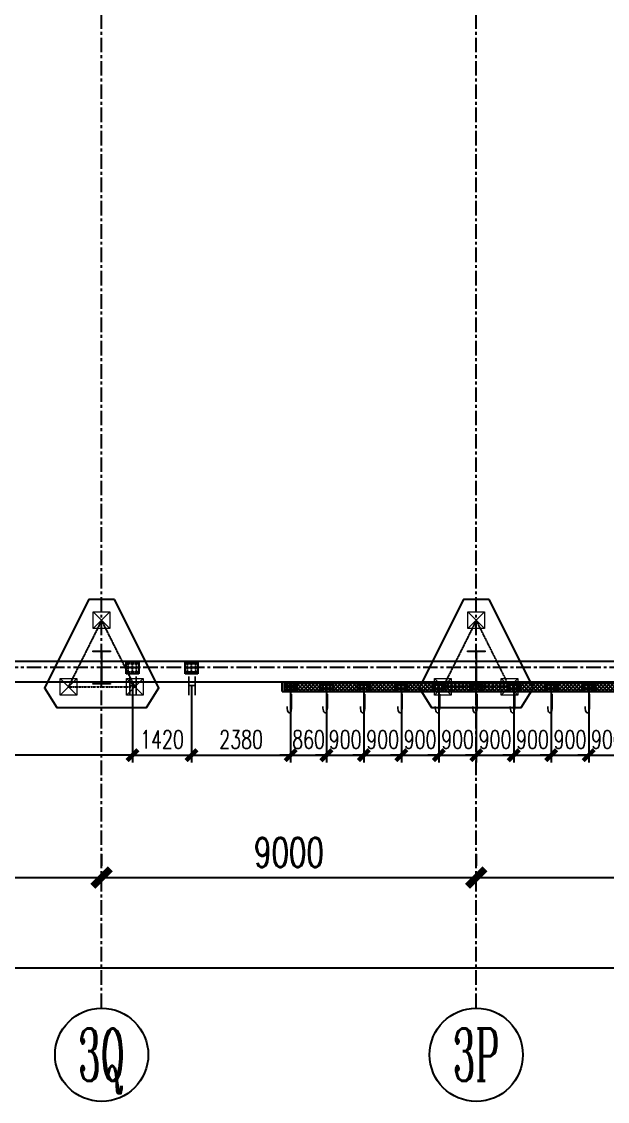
# Model space of a CAD drawing. Extents: x 782294 to 1727252, y -631030 to 17645.
# Drawn here: x 1055056 to 1069129, y -597738 to -571801 of the extents above; entities that cross this region are included whole.
import ezdxf
from ezdxf.enums import TextEntityAlignment as Align

# ---------------------------------------------------------------- set-up
doc = ezdxf.new("R2010")
doc.units = 0
doc.linetypes.add('CENTER', pattern=[2, 1.25, -0.25, 0.25, -0.25])
doc.layers.get('Defpoints').update_dxf_attribs({"color": 210})
for name, color, linetype in [('!ZN3-铝板幕墙-3', 3, 'Continuous'), ('2钢材断面', 2, 'Continuous'), ('30预埋件', 30, 'Continuous'), ('3符号', 3, 'Continuous'), ('40钢材投影', 40, 'Continuous'), ('A-AXIS-DP', 126, 'Continuous'), ('ALT_CEN-0-30', 1, 'CENTER'), ('DIM', 173, 'Continuous'), ('DOTE', 1, 'CENTER'), ('S-BKL', 4, 'Continuous'), ('S-DOTE1', 140, 'CENTER'), ('S-HATCH1-W', 252, 'Continuous'), ('结构轮廓线', 1, 'Continuous')]:
    doc.layers.add(name, color=color, linetype=linetype)
doc.layers.add('S-col', color=2, linetype='Continuous', lineweight=0)
doc.layers.add('S-zhuang', color=1, linetype='Continuous', lineweight=0)
doc.styles.add('_TCH_AXIS', font='COMPLEX', dxfattribs={"bigfont": 'GBCBIG'})
doc.styles.add('DHTEXT-1', font='romans.shx', dxfattribs={"width": 0.7, "bigfont": 'chinese.shx'})
doc.dimstyles.new('ZN175', dxfattribs={"dimscale": 175, "dimtxt": 2.5, "dimasz": 1.5, "dimexe": 1, "dimexo": 2, "dimgap": 0.9, "dimtad": 1, "dimdec": 0, "dimdsep": 46, "dimtxsty": 'DHTEXT-1', "dimblk": 'ARCHTICK', "dimcen": 2.5, "dimclrd": 173, "dimclre": 173, "dimclrt": 7, "dimazin": 2, "dimtfac": 1, "dimtdec": 0, "dimtix": 1, "dimtmove": 2, "dimatfit": 3, "dimfxl": 0, "dimtolj": 1, "dimtzin": 0, "dimarcsym": 0})
doc.dimstyles.new('ZN280', dxfattribs={"dimscale": 280, "dimtxt": 2.5, "dimasz": 1.5, "dimexe": 1, "dimexo": 2, "dimgap": 0.9, "dimtad": 1, "dimdec": 0, "dimdsep": 46, "dimtxsty": 'DHTEXT-1', "dimblk": 'ARCHTICK', "dimcen": 2.5, "dimclrd": 173, "dimclre": 173, "dimclrt": 7, "dimazin": 2, "dimtfac": 1, "dimtdec": 0, "dimtix": 1, "dimtmove": 2, "dimatfit": 3, "dimfxl": 0, "dimarcsym": 0})

# ---------------------------------------------------------------- blocks, each defined once
blk = doc.blocks.new('卓越-轴号')
blk.add_circle((0, 0), 4)
at = {"color": 0, "style": '_TCH_AXIS', "width": 1.041667, "flags": 8}
blk.add_attdef('A', text='', height=4.48, dxfattribs=at).set_placement((-2, -2.24), (2, -2.24), align=Align.FIT)
blk = doc.blocks.new('_ArchTick')
at = {"color": 0, "linetype": 'ByBlock', "const_width": 0.4}
blk.add_lwpolyline([(-0.5, -0.5), (0.5, 0.5)], dxfattribs=at)
blk = doc.blocks.new('*D1497')
at = {"layer": 'Defpoints', "color": 0, "ltscale": 2800, "transparency": 16777216}
for p in [(49000, -5042), (58000, -5042), (58000, -5042)]:
    blk.add_point(p, dxfattribs=at)
at = {"layer": 'DIM', "color": 173, "linetype": 'ByBlock', "lineweight": -2, "ltscale": 2800, "transparency": 16777216}
for p, q in [((49000, -4482), (49000, -4762)), ((58000, -4482), (58000, -4762)), ((49000, -5042), (58000, -5042))]:
    blk.add_line(p, q, dxfattribs=at)
at = {"layer": 'DIM', "color": 173, "lineweight": -2, "ltscale": 2800, "transparency": 16777216, "xscale": 420, "yscale": 420, "zscale": 420, "rotation": 180}
blk.add_blockref('_ArchTick', (49000, -5042), dxfattribs=at)
at = {"layer": 'DIM', "color": 173, "lineweight": -2, "ltscale": 2800, "transparency": 16777216, "xscale": 420, "yscale": 420, "zscale": 420}
blk.add_blockref('_ArchTick', (58000, -5042), dxfattribs=at)
at = {"layer": 'DIM', "color": 7, "ltscale": 2800, "transparency": 16777216, "insert": (53500, -4440), "char_height": 700, "attachment_point": 5, "style": 'DHTEXT-1'}
blk.add_mtext('9000', dxfattribs=at)
blk = doc.blocks.new('*D1498')
at = {"layer": 'Defpoints', "color": 0, "ltscale": 2800, "transparency": 16777216}
for p in [(58000, -5042), (67000, -5042), (67000, -5042)]:
    blk.add_point(p, dxfattribs=at)
at = {"layer": 'DIM', "color": 173, "linetype": 'ByBlock', "lineweight": -2, "ltscale": 2800, "transparency": 16777216}
for p, q in [((58000, -4482), (58000, -4762)), ((67000, -4482), (67000, -4762)), ((58000, -5042), (67000, -5042))]:
    blk.add_line(p, q, dxfattribs=at)
at = {"layer": 'DIM', "color": 173, "lineweight": -2, "ltscale": 2800, "transparency": 16777216, "xscale": 420, "yscale": 420, "zscale": 420, "rotation": 180}
blk.add_blockref('_ArchTick', (58000, -5042), dxfattribs=at)
at = {"layer": 'DIM', "color": 173, "lineweight": -2, "ltscale": 2800, "transparency": 16777216, "xscale": 420, "yscale": 420, "zscale": 420}
blk.add_blockref('_ArchTick', (67000, -5042), dxfattribs=at)
at = {"layer": 'DIM', "color": 7, "ltscale": 2800, "transparency": 16777216, "insert": (62500, -4440), "char_height": 700, "attachment_point": 5, "style": 'DHTEXT-1'}
blk.add_mtext('9000', dxfattribs=at)
blk = doc.blocks.new('*D1499')
at = {"layer": 'Defpoints', "color": 0, "ltscale": 2800, "transparency": 16777216}
for p in [(67000, -5042), (76000, -5042), (76000, -5042)]:
    blk.add_point(p, dxfattribs=at)
at = {"layer": 'DIM', "color": 173, "linetype": 'ByBlock', "lineweight": -2, "ltscale": 2800, "transparency": 16777216}
for p, q in [((67000, -4482), (67000, -4762)), ((76000, -4482), (76000, -4762)), ((67000, -5042), (76000, -5042))]:
    blk.add_line(p, q, dxfattribs=at)
at = {"layer": 'DIM', "color": 173, "lineweight": -2, "ltscale": 2800, "transparency": 16777216, "xscale": 420, "yscale": 420, "zscale": 420, "rotation": 180}
blk.add_blockref('_ArchTick', (67000, -5042), dxfattribs=at)
at = {"layer": 'DIM', "color": 173, "lineweight": -2, "ltscale": 2800, "transparency": 16777216, "xscale": 420, "yscale": 420, "zscale": 420}
blk.add_blockref('_ArchTick', (76000, -5042), dxfattribs=at)
at = {"layer": 'DIM', "color": 7, "ltscale": 2800, "transparency": 16777216, "insert": (71500, -4440), "char_height": 700, "attachment_point": 5, "style": 'DHTEXT-1'}
blk.add_mtext('9000', dxfattribs=at)
blk = doc.blocks.new('*D1542')
at = {"layer": 'Defpoints', "color": 0, "ltscale": 2800, "transparency": 16777216}
for p in [(0, -6374), (184000, -6374), (0, -7223)]:
    blk.add_point(p, dxfattribs=at)
at = {"layer": 'DIM', "color": 173, "linetype": 'ByBlock', "lineweight": -2, "ltscale": 2800, "transparency": 16777216}
for p, q in [((0, -6934), (0, -7503)), ((184000, -6934), (184000, -7503)), ((184000, -7223), (0, -7223))]:
    blk.add_line(p, q, dxfattribs=at)
at = {"layer": 'DIM', "color": 173, "lineweight": -2, "ltscale": 2800, "transparency": 16777216, "xscale": 420, "yscale": 420, "zscale": 420, "rotation": 180}
blk.add_blockref('_ArchTick', (0, -7223), dxfattribs=at)
at = {"layer": 'DIM', "color": 173, "lineweight": -2, "ltscale": 2800, "transparency": 16777216, "xscale": 420, "yscale": 420, "zscale": 420}
blk.add_blockref('_ArchTick', (184000, -7223), dxfattribs=at)
at = {"layer": 'DIM', "color": 7, "ltscale": 2800, "transparency": 16777216, "insert": (92000, -6621), "char_height": 700, "attachment_point": 5, "style": 'DHTEXT-1'}
blk.add_mtext('184000', dxfattribs=at)
blk = doc.blocks.new('20250913105912')
at = {"layer": '结构轮廓线', "color": 1, "ltscale": 500}
for q in [(62340, -350), (83560, -570)]:
    blk.add_line((62340, -570), q, dxfattribs=at)
blk = doc.blocks.new('20250903183753')
at = {"layer": '2钢材断面'}
for p, q in [((150, 0), (-150, 0)), ((-150, 0), (-150, -300)), ((150, -300), (150, 0)), ((-150, -300), (150, -300))]:
    blk.add_line(p, q, dxfattribs=at)
at = {"layer": '40钢材投影'}
for centre, radius in [((-100, -50), 12), ((-100, -150), 12), ((-100, -250), 12), ((-100, -50), 6), ((-100, -150), 6), ((-100, -250), 6), ((0, -50), 12), ((0, -150), 12), ((0, -250), 12), ((0, -50), 6), ((0, -150), 6), ((0, -250), 6), ((100, -50), 12), ((100, -150), 12), ((100, -251), 12), ((100, -50), 6), ((100, -150), 6), ((100, -251), 6)]:
    blk.add_circle(centre, radius, dxfattribs=at)
at = {"layer": 'ALT_CEN-0-30', "ltscale": 20}
for p, q in [((-100, 0), (-100, -300)), ((0, 0), (0, -300)), ((100, 0), (100, -300)), ((-150, -50), (150, -50)), ((-150, -150), (150, -150)), ((-150, -250), (150, -250))]:
    blk.add_line(p, q, dxfattribs=at)
blk = doc.blocks.new('20250903183821')
at = {"ltscale": 50}
blk.add_blockref('20250903183753', (0, 0), dxfattribs=at)
at = {"layer": '30预埋件', "style": 'DHTEXT-1', "text_generation_flag": 6, "width": 0.55}
blk.add_attdef('B', (-105, 65), '', height=450, rotation=180, dxfattribs=at)
blk = doc.blocks.new('20250902145151')
at = {"layer": '2钢材断面'}
for p, q in [((150, 100), (-150, 100)), ((-150, 100), (-150, -100)), ((150, -100), (150, 100)), ((-150, -100), (150, -100))]:
    blk.add_line(p, q, dxfattribs=at)
at = {"layer": '40钢材投影'}
for centre, radius in [((-100, 50), 10), ((-100, 50), 5), ((0, 50), 10), ((0, 50), 5), ((100, 50), 10), ((100, 50), 5), ((-100, -50), 10), ((-100, -50), 5), ((0, -50), 10), ((0, -50), 5), ((100, -50), 10), ((100, -50), 5)]:
    blk.add_circle(centre, radius, dxfattribs=at)
at = {"layer": 'ALT_CEN-0-30', "ltscale": 20}
for p, q in [((-150, 50), (150, 50)), ((-100, 100), (-100, -100)), ((0, 100), (0, -100)), ((100, 100), (100, -100)), ((-150, -50), (150, -50))]:
    blk.add_line(p, q, dxfattribs=at)
blk = doc.blocks.new('20250912153858')
at = {"ltscale": 50}
blk.add_blockref('20250902145151', (0, 100), dxfattribs=at)
at = {"layer": '30预埋件', "style": 'DHTEXT-1', "text_generation_flag": 6, "width": 0.55}
blk.add_attdef('B', (105, -65), '', height=450, dxfattribs=at)
blk = doc.blocks.new('20250913102846')
at = {"ltscale": 500}
ref = blk.add_blockref('20250903183821', (58740, -150), dxfattribs=dict(at, xscale=-1, rotation=180))
ref.add_attrib('B', 'H', (58635, -665), dxfattribs={"layer": '30预埋件', "height": 450, "rotation": 180, "style": 'DHTEXT-1', "text_generation_flag": 6, "width": 0.55})
ref = blk.add_blockref('20250903183821', (60160, -150), dxfattribs=dict(at, xscale=-1, rotation=180))
ref.add_attrib('B', 'H', (60055, -665), dxfattribs={"layer": '30预埋件', "height": 450, "rotation": 180, "style": 'DHTEXT-1', "text_generation_flag": 6, "width": 0.55})
at = {"layer": '结构轮廓线', "ltscale": 500}
ref = blk.add_blockref('20250912153858', (62540, -570), dxfattribs=dict(at, xscale=-1))
ref.add_attrib('B', 'J', (62435, -1085), dxfattribs={"layer": '30预埋件', "height": 450, "rotation": 180, "style": 'DHTEXT-1', "text_generation_flag": 6, "width": 0.55})
ref = blk.add_blockref('20250912153858', (63400, -570), dxfattribs=dict(at, xscale=-1))
ref.add_attrib('B', 'J', (63295, -1085), dxfattribs={"layer": '30预埋件', "height": 450, "rotation": 180, "style": 'DHTEXT-1', "text_generation_flag": 6, "width": 0.55})
ref = blk.add_blockref('20250912153858', (64300, -570), dxfattribs=dict(at, xscale=-1))
ref.add_attrib('B', 'J', (64195, -1085), dxfattribs={"layer": '30预埋件', "height": 450, "rotation": 180, "style": 'DHTEXT-1', "text_generation_flag": 6, "width": 0.55})
ref = blk.add_blockref('20250912153858', (65200, -570), dxfattribs=dict(at, xscale=-1))
ref.add_attrib('B', 'J', (65095, -1085), dxfattribs={"layer": '30预埋件', "height": 450, "rotation": 180, "style": 'DHTEXT-1', "text_generation_flag": 6, "width": 0.55})
ref = blk.add_blockref('20250912153858', (66100, -570), dxfattribs=dict(at, xscale=-1))
ref.add_attrib('B', 'J', (65995, -1085), dxfattribs={"layer": '30预埋件', "height": 450, "rotation": 180, "style": 'DHTEXT-1', "text_generation_flag": 6, "width": 0.55})
ref = blk.add_blockref('20250912153858', (67000, -570), dxfattribs=dict(at, xscale=-1))
ref.add_attrib('B', 'J', (66895, -1085), dxfattribs={"layer": '30预埋件', "height": 450, "rotation": 180, "style": 'DHTEXT-1', "text_generation_flag": 6, "width": 0.55})
ref = blk.add_blockref('20250912153858', (67900, -570), dxfattribs=dict(at, xscale=-1))
ref.add_attrib('B', 'J', (67795, -1085), dxfattribs={"layer": '30预埋件', "height": 450, "rotation": 180, "style": 'DHTEXT-1', "text_generation_flag": 6, "width": 0.55})
ref = blk.add_blockref('20250912153858', (68800, -570), dxfattribs=dict(at, xscale=-1))
ref.add_attrib('B', 'J', (68695, -1085), dxfattribs={"layer": '30预埋件', "height": 450, "rotation": 180, "style": 'DHTEXT-1', "text_generation_flag": 6, "width": 0.55})
ref = blk.add_blockref('20250912153858', (69700, -570), dxfattribs=dict(at, xscale=-1))
ref.add_attrib('B', 'J', (69595, -1085), dxfattribs={"layer": '30预埋件', "height": 450, "rotation": 180, "style": 'DHTEXT-1', "text_generation_flag": 6, "width": 0.55})
blk = doc.blocks.new('*D1083')
at = {"layer": 'Defpoints', "color": 0, "ltscale": 1750, "transparency": 16777216}
for p in [(1068679, -587380), (1069579, -587380), (1069579, -589422)]:
    blk.add_point(p, dxfattribs=at)
at = {"layer": 'DIM', "color": 173, "linetype": 'ByBlock', "lineweight": -2, "ltscale": 1750, "transparency": 16777216}
for p, q in [((1068679, -587730), (1068679, -589597)), ((1069579, -587730), (1069579, -589597)), ((1068679, -589422), (1068416, -589422)), ((1068679, -589422), (1069579, -589422)), ((1069579, -589422), (1069841, -589422))]:
    blk.add_line(p, q, dxfattribs=at)
at = {"layer": 'DIM', "color": 173, "lineweight": -2, "ltscale": 1750, "transparency": 16777216, "xscale": 262.5, "yscale": 262.5, "zscale": 262.5}
blk.add_blockref('_ArchTick', (1068679, -589422), dxfattribs=at)
at = {"layer": 'DIM', "color": 173, "lineweight": -2, "ltscale": 1750, "transparency": 16777216, "xscale": 262.5, "yscale": 262.5, "zscale": 262.5, "rotation": 180}
blk.add_blockref('_ArchTick', (1069579, -589422), dxfattribs=at)
at = {"layer": 'DIM', "color": 7, "ltscale": 1750, "transparency": 16777216, "insert": (1069129, -589046), "char_height": 437.5, "attachment_point": 5, "style": 'DHTEXT-1'}
blk.add_mtext('\\A1;900', dxfattribs=at)
blk = doc.blocks.new('*D1084')
at = {"layer": 'Defpoints', "color": 0, "ltscale": 1750, "transparency": 16777216}
for p in [(1067779, -587380), (1068679, -587380), (1068679, -589422)]:
    blk.add_point(p, dxfattribs=at)
at = {"layer": 'DIM', "color": 173, "linetype": 'ByBlock', "lineweight": -2, "ltscale": 1750, "transparency": 16777216}
for p, q in [((1067779, -587730), (1067779, -589597)), ((1068679, -587730), (1068679, -589597)), ((1067779, -589422), (1067516, -589422)), ((1067779, -589422), (1068679, -589422)), ((1068679, -589422), (1068941, -589422))]:
    blk.add_line(p, q, dxfattribs=at)
at = {"layer": 'DIM', "color": 173, "lineweight": -2, "ltscale": 1750, "transparency": 16777216, "xscale": 262.5, "yscale": 262.5, "zscale": 262.5}
blk.add_blockref('_ArchTick', (1067779, -589422), dxfattribs=at)
at = {"layer": 'DIM', "color": 173, "lineweight": -2, "ltscale": 1750, "transparency": 16777216, "xscale": 262.5, "yscale": 262.5, "zscale": 262.5, "rotation": 180}
blk.add_blockref('_ArchTick', (1068679, -589422), dxfattribs=at)
at = {"layer": 'DIM', "color": 7, "ltscale": 1750, "transparency": 16777216, "insert": (1068229, -589046), "char_height": 437.5, "attachment_point": 5, "style": 'DHTEXT-1'}
blk.add_mtext('\\A1;900', dxfattribs=at)
blk = doc.blocks.new('*D1085')
at = {"layer": 'Defpoints', "color": 0, "ltscale": 1750, "transparency": 16777216}
for p in [(1066879, -587380), (1067779, -587380), (1067779, -589422)]:
    blk.add_point(p, dxfattribs=at)
at = {"layer": 'DIM', "color": 173, "linetype": 'ByBlock', "lineweight": -2, "ltscale": 1750, "transparency": 16777216}
for p, q in [((1066879, -587730), (1066879, -589597)), ((1067779, -587730), (1067779, -589597)), ((1066879, -589422), (1066616, -589422)), ((1066879, -589422), (1067779, -589422)), ((1067779, -589422), (1068041, -589422))]:
    blk.add_line(p, q, dxfattribs=at)
at = {"layer": 'DIM', "color": 173, "lineweight": -2, "ltscale": 1750, "transparency": 16777216, "xscale": 262.5, "yscale": 262.5, "zscale": 262.5}
blk.add_blockref('_ArchTick', (1066879, -589422), dxfattribs=at)
at = {"layer": 'DIM', "color": 173, "lineweight": -2, "ltscale": 1750, "transparency": 16777216, "xscale": 262.5, "yscale": 262.5, "zscale": 262.5, "rotation": 180}
blk.add_blockref('_ArchTick', (1067779, -589422), dxfattribs=at)
at = {"layer": 'DIM', "color": 7, "ltscale": 1750, "transparency": 16777216, "insert": (1067329, -589046), "char_height": 437.5, "attachment_point": 5, "style": 'DHTEXT-1'}
blk.add_mtext('\\A1;900', dxfattribs=at)
blk = doc.blocks.new('*D1086')
at = {"layer": 'Defpoints', "color": 0, "ltscale": 1750, "transparency": 16777216}
for p in [(1065979, -587380), (1066879, -587380), (1066879, -589422)]:
    blk.add_point(p, dxfattribs=at)
at = {"layer": 'DIM', "color": 173, "linetype": 'ByBlock', "lineweight": -2, "ltscale": 1750, "transparency": 16777216}
for p, q in [((1065979, -587730), (1065979, -589597)), ((1066879, -587730), (1066879, -589597)), ((1065979, -589422), (1065716, -589422)), ((1065979, -589422), (1066879, -589422)), ((1066879, -589422), (1067141, -589422))]:
    blk.add_line(p, q, dxfattribs=at)
at = {"layer": 'DIM', "color": 173, "lineweight": -2, "ltscale": 1750, "transparency": 16777216, "xscale": 262.5, "yscale": 262.5, "zscale": 262.5}
blk.add_blockref('_ArchTick', (1065979, -589422), dxfattribs=at)
at = {"layer": 'DIM', "color": 173, "lineweight": -2, "ltscale": 1750, "transparency": 16777216, "xscale": 262.5, "yscale": 262.5, "zscale": 262.5, "rotation": 180}
blk.add_blockref('_ArchTick', (1066879, -589422), dxfattribs=at)
at = {"layer": 'DIM', "color": 7, "ltscale": 1750, "transparency": 16777216, "insert": (1066429, -589046), "char_height": 437.5, "attachment_point": 5, "style": 'DHTEXT-1'}
blk.add_mtext('\\A1;900', dxfattribs=at)
blk = doc.blocks.new('*D1087')
at = {"layer": 'Defpoints', "color": 0, "ltscale": 1750, "transparency": 16777216}
for p in [(1065079, -587380), (1065979, -587380), (1065979, -589422)]:
    blk.add_point(p, dxfattribs=at)
at = {"layer": 'DIM', "color": 173, "linetype": 'ByBlock', "lineweight": -2, "ltscale": 1750, "transparency": 16777216}
for p, q in [((1065079, -587730), (1065079, -589597)), ((1065979, -587730), (1065979, -589597)), ((1065079, -589422), (1064816, -589422)), ((1065079, -589422), (1065979, -589422)), ((1065979, -589422), (1066241, -589422))]:
    blk.add_line(p, q, dxfattribs=at)
at = {"layer": 'DIM', "color": 173, "lineweight": -2, "ltscale": 1750, "transparency": 16777216, "xscale": 262.5, "yscale": 262.5, "zscale": 262.5}
blk.add_blockref('_ArchTick', (1065079, -589422), dxfattribs=at)
at = {"layer": 'DIM', "color": 173, "lineweight": -2, "ltscale": 1750, "transparency": 16777216, "xscale": 262.5, "yscale": 262.5, "zscale": 262.5, "rotation": 180}
blk.add_blockref('_ArchTick', (1065979, -589422), dxfattribs=at)
at = {"layer": 'DIM', "color": 7, "ltscale": 1750, "transparency": 16777216, "insert": (1065529, -589046), "char_height": 437.5, "attachment_point": 5, "style": 'DHTEXT-1'}
blk.add_mtext('\\A1;900', dxfattribs=at)
blk = doc.blocks.new('*D1088')
at = {"layer": 'Defpoints', "color": 0, "ltscale": 1750, "transparency": 16777216}
for p in [(1064179, -587380), (1065079, -587380), (1065079, -589422)]:
    blk.add_point(p, dxfattribs=at)
at = {"layer": 'DIM', "color": 173, "linetype": 'ByBlock', "lineweight": -2, "ltscale": 1750, "transparency": 16777216}
for p, q in [((1064179, -587730), (1064179, -589597)), ((1065079, -587730), (1065079, -589597)), ((1064179, -589422), (1063916, -589422)), ((1064179, -589422), (1065079, -589422)), ((1065079, -589422), (1065341, -589422))]:
    blk.add_line(p, q, dxfattribs=at)
at = {"layer": 'DIM', "color": 173, "lineweight": -2, "ltscale": 1750, "transparency": 16777216, "xscale": 262.5, "yscale": 262.5, "zscale": 262.5}
blk.add_blockref('_ArchTick', (1064179, -589422), dxfattribs=at)
at = {"layer": 'DIM', "color": 173, "lineweight": -2, "ltscale": 1750, "transparency": 16777216, "xscale": 262.5, "yscale": 262.5, "zscale": 262.5, "rotation": 180}
blk.add_blockref('_ArchTick', (1065079, -589422), dxfattribs=at)
at = {"layer": 'DIM', "color": 7, "ltscale": 1750, "transparency": 16777216, "insert": (1064629, -589046), "char_height": 437.5, "attachment_point": 5, "style": 'DHTEXT-1'}
blk.add_mtext('\\A1;900', dxfattribs=at)
blk = doc.blocks.new('*D1089')
at = {"layer": 'Defpoints', "color": 0, "ltscale": 1750, "transparency": 16777216}
for p in [(1063279, -587380), (1064179, -587380), (1064179, -589422)]:
    blk.add_point(p, dxfattribs=at)
at = {"layer": 'DIM', "color": 173, "linetype": 'ByBlock', "lineweight": -2, "ltscale": 1750, "transparency": 16777216}
for p, q in [((1063279, -587730), (1063279, -589597)), ((1064179, -587730), (1064179, -589597)), ((1063279, -589422), (1063016, -589422)), ((1063279, -589422), (1064179, -589422)), ((1064179, -589422), (1064441, -589422))]:
    blk.add_line(p, q, dxfattribs=at)
at = {"layer": 'DIM', "color": 173, "lineweight": -2, "ltscale": 1750, "transparency": 16777216, "xscale": 262.5, "yscale": 262.5, "zscale": 262.5}
blk.add_blockref('_ArchTick', (1063279, -589422), dxfattribs=at)
at = {"layer": 'DIM', "color": 173, "lineweight": -2, "ltscale": 1750, "transparency": 16777216, "xscale": 262.5, "yscale": 262.5, "zscale": 262.5, "rotation": 180}
blk.add_blockref('_ArchTick', (1064179, -589422), dxfattribs=at)
at = {"layer": 'DIM', "color": 7, "ltscale": 1750, "transparency": 16777216, "insert": (1063729, -589046), "char_height": 437.5, "attachment_point": 5, "style": 'DHTEXT-1'}
blk.add_mtext('\\A1;900', dxfattribs=at)
blk = doc.blocks.new('*D1090')
at = {"layer": 'Defpoints', "color": 0, "ltscale": 1750, "transparency": 16777216}
for p in [(1062379, -587380), (1063279, -587380), (1063279, -589422)]:
    blk.add_point(p, dxfattribs=at)
at = {"layer": 'DIM', "color": 173, "linetype": 'ByBlock', "lineweight": -2, "ltscale": 1750, "transparency": 16777216}
for p, q in [((1062379, -587730), (1062379, -589597)), ((1063279, -587730), (1063279, -589597)), ((1062379, -589422), (1062116, -589422)), ((1062379, -589422), (1063279, -589422)), ((1063279, -589422), (1063541, -589422))]:
    blk.add_line(p, q, dxfattribs=at)
at = {"layer": 'DIM', "color": 173, "lineweight": -2, "ltscale": 1750, "transparency": 16777216, "xscale": 262.5, "yscale": 262.5, "zscale": 262.5}
blk.add_blockref('_ArchTick', (1062379, -589422), dxfattribs=at)
at = {"layer": 'DIM', "color": 173, "lineweight": -2, "ltscale": 1750, "transparency": 16777216, "xscale": 262.5, "yscale": 262.5, "zscale": 262.5, "rotation": 180}
blk.add_blockref('_ArchTick', (1063279, -589422), dxfattribs=at)
at = {"layer": 'DIM', "color": 7, "ltscale": 1750, "transparency": 16777216, "insert": (1062829, -589046), "char_height": 437.5, "attachment_point": 5, "style": 'DHTEXT-1'}
blk.add_mtext('\\A1;900', dxfattribs=at)
blk = doc.blocks.new('*D1091')
at = {"layer": 'Defpoints', "color": 0, "ltscale": 1750, "transparency": 16777216}
for p in [(1061519, -587380), (1062379, -587380), (1062379, -589422)]:
    blk.add_point(p, dxfattribs=at)
at = {"layer": 'DIM', "color": 173, "linetype": 'ByBlock', "lineweight": -2, "ltscale": 1750, "transparency": 16777216}
for p, q in [((1061519, -587730), (1061519, -589597)), ((1062379, -587730), (1062379, -589597)), ((1061519, -589422), (1061256, -589422)), ((1061519, -589422), (1062379, -589422)), ((1062379, -589422), (1062641, -589422))]:
    blk.add_line(p, q, dxfattribs=at)
at = {"layer": 'DIM', "color": 173, "lineweight": -2, "ltscale": 1750, "transparency": 16777216, "xscale": 262.5, "yscale": 262.5, "zscale": 262.5}
blk.add_blockref('_ArchTick', (1061519, -589422), dxfattribs=at)
at = {"layer": 'DIM', "color": 173, "lineweight": -2, "ltscale": 1750, "transparency": 16777216, "xscale": 262.5, "yscale": 262.5, "zscale": 262.5, "rotation": 180}
blk.add_blockref('_ArchTick', (1062379, -589422), dxfattribs=at)
at = {"layer": 'DIM', "color": 7, "ltscale": 1750, "transparency": 16777216, "insert": (1061949, -589046), "char_height": 437.5, "attachment_point": 5, "style": 'DHTEXT-1'}
blk.add_mtext('\\A1;860', dxfattribs=at)
blk = doc.blocks.new('*D1092')
at = {"layer": 'Defpoints', "color": 0, "ltscale": 1750, "transparency": 16777216}
for p in [(1059139, -587380), (1061519, -587380), (1061519, -589422)]:
    blk.add_point(p, dxfattribs=at)
at = {"layer": 'DIM', "color": 173, "linetype": 'ByBlock', "lineweight": -2, "ltscale": 1750, "transparency": 16777216}
for p, q in [((1059139, -587730), (1059139, -589597)), ((1061519, -587730), (1061519, -589597)), ((1059139, -589422), (1061519, -589422))]:
    blk.add_line(p, q, dxfattribs=at)
at = {"layer": 'DIM', "color": 173, "lineweight": -2, "ltscale": 1750, "transparency": 16777216, "xscale": 262.5, "yscale": 262.5, "zscale": 262.5, "rotation": 180}
blk.add_blockref('_ArchTick', (1059139, -589422), dxfattribs=at)
at = {"layer": 'DIM', "color": 173, "lineweight": -2, "ltscale": 1750, "transparency": 16777216, "xscale": 262.5, "yscale": 262.5, "zscale": 262.5}
blk.add_blockref('_ArchTick', (1061519, -589422), dxfattribs=at)
at = {"layer": 'DIM', "color": 7, "ltscale": 1750, "transparency": 16777216, "insert": (1060329, -589046), "char_height": 437.5, "attachment_point": 5, "style": 'DHTEXT-1'}
blk.add_mtext('\\A1;2380', dxfattribs=at)
blk = doc.blocks.new('*D1093')
at = {"layer": 'Defpoints', "color": 0, "ltscale": 1750, "transparency": 16777216}
for p in [(1057719, -587380), (1059139, -587380), (1059139, -589422)]:
    blk.add_point(p, dxfattribs=at)
at = {"layer": 'DIM', "color": 173, "linetype": 'ByBlock', "lineweight": -2, "ltscale": 1750, "transparency": 16777216}
for p, q in [((1057719, -587730), (1057719, -589597)), ((1059139, -587730), (1059139, -589597)), ((1057719, -589422), (1059139, -589422))]:
    blk.add_line(p, q, dxfattribs=at)
at = {"layer": 'DIM', "color": 173, "lineweight": -2, "ltscale": 1750, "transparency": 16777216, "xscale": 262.5, "yscale": 262.5, "zscale": 262.5, "rotation": 180}
blk.add_blockref('_ArchTick', (1057719, -589422), dxfattribs=at)
at = {"layer": 'DIM', "color": 173, "lineweight": -2, "ltscale": 1750, "transparency": 16777216, "xscale": 262.5, "yscale": 262.5, "zscale": 262.5}
blk.add_blockref('_ArchTick', (1059139, -589422), dxfattribs=at)
at = {"layer": 'DIM', "color": 7, "ltscale": 1750, "transparency": 16777216, "insert": (1058429, -589046), "char_height": 437.5, "attachment_point": 5, "style": 'DHTEXT-1'}
blk.add_mtext('\\A1;1420', dxfattribs=at)
blk = doc.blocks.new('*D1622')
at = {"layer": 'Defpoints', "color": 0, "ltscale": 1750, "transparency": 16777216}
for p in [(1047639, -587380), (1057719, -587380), (1047639, -589422)]:
    blk.add_point(p, dxfattribs=at)
at = {"layer": 'DIM', "color": 173, "linetype": 'ByBlock', "lineweight": -2, "ltscale": 1750, "transparency": 16777216}
for p, q in [((1047639, -587730), (1047639, -589597)), ((1057719, -587730), (1057719, -589597)), ((1057719, -589422), (1047639, -589422))]:
    blk.add_line(p, q, dxfattribs=at)
at = {"layer": 'DIM', "color": 173, "lineweight": -2, "ltscale": 1750, "transparency": 16777216, "xscale": 262.5, "yscale": 262.5, "zscale": 262.5, "rotation": 180}
blk.add_blockref('_ArchTick', (1047639, -589422), dxfattribs=at)
at = {"layer": 'DIM', "color": 173, "lineweight": -2, "ltscale": 1750, "transparency": 16777216, "xscale": 262.5, "yscale": 262.5, "zscale": 262.5}
blk.add_blockref('_ArchTick', (1057719, -589422), dxfattribs=at)
at = {"layer": 'DIM', "color": 7, "ltscale": 1750, "transparency": 16777216, "insert": (1052679, -589046), "char_height": 437.5, "attachment_point": 5, "style": 'DHTEXT-1'}
blk.add_mtext('\\A1;10080', dxfattribs=at)
blk = doc.blocks.new('S-ZHUANG-400')
at = {"layer": 'S-zhuang'}
for p, q in [((200, -200), (-200, 200)), ((-200, -200), (200, 200))]:
    blk.add_line(p, q, dxfattribs=at)
blk.add_lwpolyline([(-200, 200), (200, 200), (200, -200), (-200, -200)], close=True, dxfattribs=at)
blk = doc.blocks.new('CT3')
at = {"layer": 'S-DOTE1', "ltscale": 0.25}
for p, q in [((-101698, -257554), (-101818, -257554)), ((-101758, -257494), (-101758, -257614))]:
    blk.add_line(p, q, dxfattribs=at)
at = {"layer": 'S-DOTE1', "linetype": 'CENTER', "ltscale": 0.25}
blk.add_lwpolyline([(-100958, -258016), (-101758, -256416), (-102558, -258016)], close=True, dxfattribs=at)
at = {"layer": 'S-HATCH1-W'}
blk.add_lwpolyline([(-101449, -255916), (-102067, -255916), (-103130, -258042), (-102837, -258516), (-100680, -258516), (-100387, -258042)], close=True, dxfattribs=at)
at = {"layer": 'S-zhuang', "rotation": 90}
for p in [(-101758, -256416), (-102558, -258016), (-100958, -258016)]:
    blk.add_blockref('S-ZHUANG-400', p, dxfattribs=at)
blk = doc.blocks.new('A$C46867589')
at = {"layer": 'S-HATCH1-W'}
h = blk.add_hatch(dxfattribs=at)
h.set_pattern_fill('ANSI37', color=256, scale=20)
h.set_pattern_definition([(45, (267758.46, 255248.18), (-44.90128, 44.90128), []), (135, (267758.46, 255248.18), (-44.90128, -44.90128), [])])
h.paths.add_polyline_path([(62390, -370), (83510, -370), (83510, -570), (62390, -570)])
at = {"layer": 'S-BKL'}
blk.add_line((184450, -350), (-550, -350), dxfattribs=at)
blk.add_lwpolyline([(184050, 51750), (184050, 150), (-150, 150)], dxfattribs=at)
at = {"layer": 'S-col'}
for points in [[(57785, 400), (58215, 400), (58215, 382), (58006, 382), (58006, -382), (58215, -382), (58215, -400), (57785, -400), (57785, -382), (57994, -382), (57994, 382), (57785, 382)], [(66785, 400), (67215, 400), (67215, 382), (67006, 382), (67006, -382), (67215, -382), (67215, -400), (66785, -400), (66785, -382), (66994, -382), (66994, 382), (66785, 382)]]:
    blk.add_lwpolyline(points, close=True, dxfattribs=at)
at = {"layer": 'S-HATCH1-W'}
blk.add_lwpolyline([(62390, -370), (83510, -370), (83510, -570), (62390, -570)], close=True, dxfattribs=at)
at = {"layer": 'S-zhuang'}
for p in [(159758, 257554), (168758, 257554)]:
    blk.add_blockref('CT3', p, dxfattribs=at)
blk = doc.blocks.new('20250821100720')
at = {"layer": 'DOTE', "ltscale": 280}
for p, q in [((58000, -8180), (58000, 83777.4)), ((67000, -8180), (67000, 83777.4)), ((195431, 0), (-7455.8, 0))]:
    blk.add_line(p, q, dxfattribs=at)
at = {"layer": '3符号', "color": 7}
ref = blk.add_blockref('卓越-轴号', (58000, -9300), dxfattribs=dict(at, xscale=280, yscale=280, zscale=280))
ref.add_attrib('A', '3Q', dxfattribs={"layer": '0', "color": 0, "height": 1254.4, "style": '_TCH_AXIS', "width": 0.535714}).set_placement((57440, -9927.2), (58560, -9927.2), align=Align.FIT)
ref = blk.add_blockref('卓越-轴号', (67000, -9300), dxfattribs=dict(at, xscale=280, yscale=280, zscale=280))
ref.add_attrib('A', '3P', dxfattribs={"layer": '0', "color": 0, "height": 1254.4, "style": '_TCH_AXIS', "width": 0.520833}).set_placement((66440, -9927.2), (67560, -9927.2), align=Align.FIT)
at = {"layer": 'DIM', "ltscale": 2800}
for base, p1, p2, picture, middle in [((58000, -5042.5), (49000, -5042.5), (58000, -5042.5), '*D1497', (53500, -4440.5)), ((67000, -5042.5), (58000, -5042.5), (67000, -5042.5), '*D1498', (62500, -4440.5)), ((76000, -5042.5), (67000, -5042.5), (76000, -5042.5), '*D1499', (71500, -4440.5))]:
    dim = blk.add_linear_dim(base=base, p1=p1, p2=p2, angle=180, dimstyle='ZN280', dxfattribs=at)
    dim.commit()
    dim.dimension.update_dxf_attribs({"geometry": picture, "text_midpoint": middle})
dim = blk.add_aligned_dim(p1=(184000, -6373.5), p2=(0, -6373.5), distance=849.5, dimstyle='ZN280', dxfattribs=at)
dim.commit()
dim.dimension.update_dxf_attribs({"geometry": '*D1542', "text_midpoint": (92000, -6621)})

msp = doc.modelspace()

# ---------------------------------------------------------------- block references
at = {"layer": '!ZN3-铝板幕墙-3', "ltscale": 1750}
msp.add_blockref('A$C46867589', (998978.7, -587318.4), dxfattribs=at)
at = {"layer": 'A-AXIS-DP', "ltscale": 2800}
msp.add_blockref('20250821100720', (998978.7, -587318.4), dxfattribs=at)
at = {"layer": '结构轮廓线', "ltscale": 500}
for name in ['20250913105912', '20250913102846']:
    msp.add_blockref(name, (998978.7, -587318.4), dxfattribs=at)

# ---------------------------------------------------------------- dimensions: what is measured, and where the dimension line sits
at = {"layer": 'DIM', "ltscale": 1750}
for base, p1, p2, picture, middle in [((1047638.7, -589422.4), (1057718.7, -587380.2), (1047638.7, -587380.2), '*D1622', (1052678.7, -589046.2)), ((1059138.7, -589422.4), (1057718.7, -587380.2), (1059138.7, -587380.2), '*D1093', (1058428.7, -589046.2)), ((1061518.7, -589422.4), (1059138.7, -587380.2), (1061518.7, -587380.2), '*D1092', (1060328.7, -589046.2)), ((1062378.7, -589422.4), (1061518.7, -587380.2), (1062378.7, -587380.2), '*D1091', (1061948.7, -589046.2)), ((1063278.7, -589422.4), (1062378.7, -587380.2), (1063278.7, -587380.2), '*D1090', (1062828.7, -589046.2)), ((1064178.7, -589422.4), (1063278.7, -587380.2), (1064178.7, -587380.2), '*D1089', (1063728.7, -589046.2)), ((1065078.7, -589422.4), (1064178.7, -587380.2), (1065078.7, -587380.2), '*D1088', (1064628.7, -589046.2)), ((1065978.7, -589422.4), (1065078.7, -587380.2), (1065978.7, -587380.2), '*D1087', (1065528.7, -589046.2)), ((1066878.7, -589422.4), (1065978.7, -587380.2), (1066878.7, -587380.2), '*D1086', (1066428.7, -589046.2)), ((1067778.7, -589422.4), (1066878.7, -587380.2), (1067778.7, -587380.2), '*D1085', (1067328.7, -589046.2)), ((1068678.7, -589422.4), (1067778.7, -587380.2), (1068678.7, -587380.2), '*D1084', (1068228.7, -589046.2)), ((1069578.7, -589422.4), (1068678.7, -587380.2), (1069578.7, -587380.2), '*D1083', (1069128.7, -589046.2))]:
    dim = msp.add_linear_dim(base=base, p1=p1, p2=p2, dimstyle='ZN175', dxfattribs=at)
    dim.commit()
    dim.dimension.update_dxf_attribs({"geometry": picture, "text_midpoint": middle})

doc.saveas('drawing.dxf')
